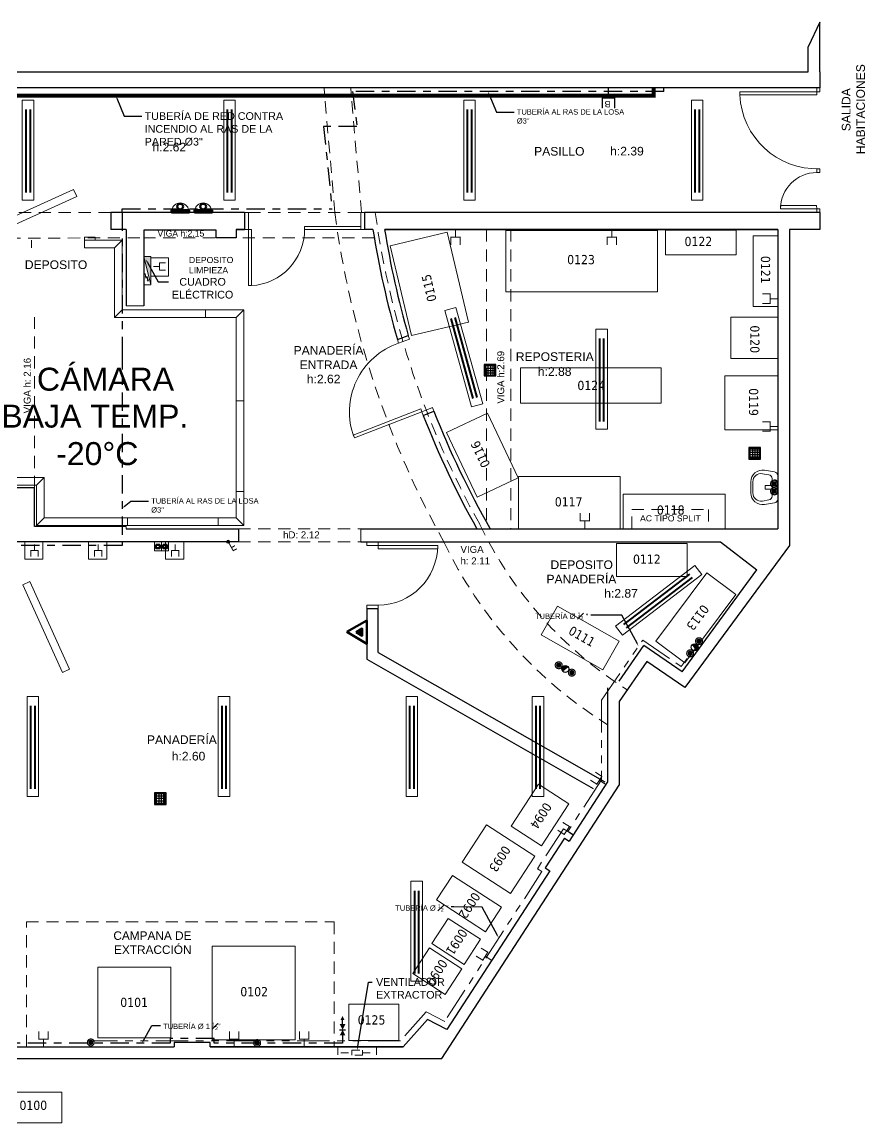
# Model space of a CAD drawing. Header units: metres. Extents: x 3356.8 to 3428.6, y 1327.4 to 1341.9.
# Drawn here: x 3363.33 to 3374.29, y 1327.42 to 1341.74 of the extents above; entities that cross this region are included whole.
import ezdxf
from ezdxf import colors
from ezdxf.entities.mleader import LeaderData, LeaderLine
from ezdxf.math import Vec2, Vec3

# ---------------------------------------------------------------- set-up
doc = ezdxf.new("R2010")
doc.units = ezdxf.units.M
doc.header["$LTSCALE"] = 0.025
for name, pattern in [('ACAD_ISO05W100', [33, 24, -3, 0, -3, 0, -3]), ('CENTER2', [28.575, 19.05, -3.175, 3.175, -3.175]), ('DASHED2', [9.525, 6.35, -3.175]), ('HIDDEN', [9.525, 6.35, -3.175])]:
    doc.linetypes.add(name, pattern=pattern)
for name, color, linetype, lineweight in [('CARPINTERIA', 3, 'Continuous', 18), ('EQUIPAMIENTO', 8, 'Continuous', 13), ('I_Elec_Interruptores', 170, 'Continuous', 13), ('I_Elec_Luminarias', 30, 'Continuous', 15), ('I_Elec_Texto', 2, 'Continuous', 9), ('I_Elec_Tomacorrientes', 170, 'Continuous', 15), ('I_Elec_TV Telefono', 200, 'Continuous', 50), ('I_HIDRAULICA', 150, 'ACAD_ISO05W100', 15), ('MURO', 5, 'Continuous', 25), ('PCI_EXTINTORES', 10, 'Continuous', 50), ('PROYECCION EQUIPOS CLIMA-VENTILACION', 34, 'HIDDEN', 15), ('PROYECCION VIGAS', 252, 'DASHED2', 9), ('TEXTO', 142, 'Continuous', 18), ('VISTA', 2, 'Continuous', 9)]:
    doc.layers.add(name, color=color, linetype=linetype, lineweight=lineweight)
for name, color, linetype in [('I_GAS_TEXTO', 2, 'Continuous'), ('I_GAS_TUBERÍA GAS', 20, 'CENTER2'), ('I_Saneamiento', 220, 'Continuous'), ('PCI_TEXTO', 2, 'Continuous')]:
    doc.layers.add(name, color=color, linetype=linetype)
doc.styles.add('ROQUE', font='arial.ttf')
doc.styles.get("Standard").update_dxf_attribs({"font": 'arial.ttf'})
doc.styles.add('Tahoma', font='tahoma.ttf', dxfattribs={"height": 0.2})

# ---------------------------------------------------------------- blocks, each defined once
blk = doc.blocks.new('A$C28C54BCA')
for p, q in [((0.002, 0.175), (0.023, 0.308)), ((0.072, 0.35), (0.376, 0.35)), ((0.199, 0.337), (0.249, 0.337)), ((0.199, 0.187), (0.199, 0.337)), ((0.249, 0.337), (0.249, 0.187)), ((0.425, 0.308), (0.446, 0.175)), ((0.046, 0.15), (0.061, 0.234)), ((0.11, 0.275), (0.338, 0.275)), ((0.249, 0.187), (0.199, 0.187)), ((0.387, 0.234), (0.402, 0.15)), ((0.297, 0.025), (0.151, 0.025)), ((0.297, 0), (0.151, 0))]:
    blk.add_line(p, q)
for centre in [(0.149, 0.312), (0.299, 0.312)]:
    blk.add_circle(centre, 0.025)
for centre, radius, start, end in [((0.072, 0.3), 0.05, 90, 170.98), ((0.376, 0.3), 0.05, 9.02, 90), ((0.151, 0.151), 0.151, 170.98, 270), ((0.151, 0.131), 0.106, 169.9204, 270), ((0.11, 0.225), 0.05, 90, 169.9204), ((0.297, 0.151), 0.151, 270, 9.02), ((0.297, 0.131), 0.106, 270, 10.0796), ((0.338, 0.225), 0.05, 10.0796, 90)]:
    blk.add_arc(centre, radius, start, end)
blk = doc.blocks.new('Puerta 0.87')
at = {"layer": 'CARPINTERIA'}
for points in [[(-0.15, 0), (-0.15, -0.05), (0, -0.05), (0, 0)], [(-0.15, -0.05), (-0.923, -0.05)], [(-0.923, -0.09), (-0.923, -0.05)], [(-0.15, -0.09), (-0.923, -0.09)], [(-0.15, -0.09), (-0.15, -0.05)], [(-0.15, -0.873), (-0.15, -0.823), (0, -0.823), (0, -0.873)]]:
    blk.add_lwpolyline(points, dxfattribs=at)
at = {"layer": 'CARPINTERIA', "color": 8, "lineweight": 0}
blk.add_arc((-0.15, -0.05), 0.773, 180, 270, dxfattribs=at)
blk = doc.blocks.new('Puerta doble 1.56')
at = {"layer": 'CARPINTERIA'}
for points in [[(0, 0), (0.05, 0), (0.05, -0.22), (0, -0.22)], [(1.56, 0), (1.51, 0), (1.51, -0.22), (1.56, -0.22)], [(0.05, -0.22), (0.09, -0.22)], [(0.05, -0.22), (0.05, -0.95)], [(0.09, -0.22), (0.09, -0.95)], [(1.51, -0.18), (0.78, -0.18)], [(0.78, -0.18), (0.78, -0.22)], [(1.51, -0.22), (0.78, -0.22)], [(1.51, -0.18), (1.51, -0.22)], [(0.05, -0.95), (0.09, -0.95)]]:
    blk.add_lwpolyline(points, dxfattribs=at)
at = {"layer": 'CARPINTERIA', "color": 8, "lineweight": 0}
blk.add_arc((0.05, -0.22), 0.731, 273.1364, 0, dxfattribs=at)
blk = doc.blocks.new('Puerta doble 1.62')
at = {"layer": 'CARPINTERIA'}
for points in [[(0, -0.05), (-0.04, -0.05), (-0.04, 0), (0, 0)], [(0, -1.1), (-0.04, -1.1), (-0.04, -1.05), (0, -1.05)], [(0, -1.62), (-0.04, -1.62), (-0.04, -1.57), (0, -1.57)]]:
    blk.add_lwpolyline(points, close=True, dxfattribs=at)
for points in [[(-1.04, -0.05), (-0.04, -0.05)], [(-1.04, -0.09), (-1.04, -0.05)], [(-1.04, -0.09), (-0.04, -0.09)], [(-0.04, -0.09), (-0.04, -0.05)], [(0, -1.05), (-0.04, -1.05), (-0.04, -1.1), (0, -1.1)], [(-0.041, -1.53), (-0.51, -1.53)], [(-0.51, -1.57), (-0.51, -1.53)], [(-0.041, -1.57), (-0.51, -1.57)], [(-0.04, -1.57), (-0.041, -1.53)], [(0, -1.57), (-0.04, -1.57), (-0.04, -1.62), (0, -1.62)]]:
    blk.add_lwpolyline(points, dxfattribs=at)
at = {"layer": 'CARPINTERIA', "color": 8, "lineweight": 0}
for centre, radius, start, end in [((-0.04, -0.05), 1.001, 182.2906, 272.2906), ((-0.04, -1.57), 0.47, 90, 180)]:
    blk.add_arc(centre, radius, start, end, dxfattribs=at)
blk = doc.blocks.new('Ventilador extractor 0.50.')
at = {"layer": 'PROYECCION EQUIPOS CLIMA-VENTILACION', "ltscale": 0.3}
for p, q in [((0, 0), (0, -0.15)), ((0.5, 0), (0.5, -0.15)), ((0.036, -0.075), (0.183, -0.075)), ((0.318, -0.075), (0.455, -0.075))]:
    blk.add_line(p, q, dxfattribs=at)
blk.add_lwpolyline([(0.183, -0.041), (0.318, -0.041), (0.318, -0.108), (0.183, -0.108)], close=True, dxfattribs=at)
blk = doc.blocks.new('SIMB. REJILLA 6P CUADRADA')
h = blk.add_hatch()
h.set_pattern_fill('ACAD_ISO03W100', color=256, scale=0.05)
h.set_pattern_definition([(0, (-1508.04398, -797.8249), (0, 0.25), [0.6, -0.9])])
h.paths.add_polyline_path([(-0.075, 0.075), (-0.075, -0.075), (0.075, -0.075), (0.075, 0.075)])
h.paths.add_polyline_path([(0.0625, 0.0625), (0.0625, -0.0625), (-0.0625, -0.0625), (-0.0625, 0.0625)], flags=16)
h = blk.add_hatch(color=256)
h.dxf.hatch_style = 1
h.paths.add_polyline_path([(-0.075, 0.075), (-0.075, -0.075), (0.075, -0.075), (0.075, 0.075)])
h.paths.add_polyline_path([(0.0625, 0.0625), (0.0625, -0.0625), (-0.0625, -0.0625), (-0.0625, 0.0625)], flags=16)
h = blk.add_hatch()
h.set_pattern_fill('NET', color=256, scale=0.25)
h.set_pattern_definition([(0, (-1508.04398, -797.824893), (0, 0.03125), []), (90, (-1508.04398, -797.824893), (-0.03125, 2e-18), [])])
h.paths.add_polyline_path([(0.0625, 0.0625), (-0.0625, 0.0625), (-0.0625, -0.0625), (0.0625, -0.0625)])
for points in [[(-0.075, -0.075), (0.075, -0.075), (0.075, 0.075), (-0.075, 0.075)], [(-0.0625, -0.0625), (0.0625, -0.0625), (0.0625, 0.0625), (-0.0625, 0.0625)]]:
    blk.add_lwpolyline(points, close=True)
blk = doc.blocks.new('EXTINTOR')
h = blk.add_hatch(color=256)
h.dxf.hatch_style = 1
h.paths.add_polyline_path([(0, 0.083), (0.046, 0.003), (-0.047, 0.003)])
for points in [[(0, 0.203), (0.15, -0.057), (-0.15, -0.057)], [(0, 0.083), (0.046, 0.003), (-0.047, 0.003)]]:
    blk.add_lwpolyline(points, close=True)
blk = doc.blocks.new('punto de agua caliente')
at = {"layer": 'I_HIDRAULICA'}
h = blk.add_hatch(color=1, dxfattribs=at)
h.dxf.hatch_style = 1
edge = h.paths.add_edge_path()
edge.add_arc((3460.931, 1335.771), 0.027, 0, 360)
at = {"layer": 'I_HIDRAULICA', "color": 1}
for radius in [0.045, 0.027]:
    blk.add_circle((3460.931, 1335.771), radius, dxfattribs=at)
blk = doc.blocks.new('Llave_Paso-01')
for points in [[(0, 0, 0.0936, 0, 0), (0.093, 0, 0, 0, 0)], [(0.186, 0, 0.0936, 0, 0), (0.093, 0, 0, 0, 0)]]:
    blk.add_lwpolyline(points, format="xyseb")
blk = doc.blocks.new('Toma_Agua-01')
for p, q in [((0.093, 0.05), (0.093, -0.05)), ((0.186, 0), (0.253, 0))]:
    blk.add_line(p, q)
blk.add_lwpolyline([(0.253, 0, 0.065, 0, 0), (0.318, 0, 0, 0, 0)], format="xyseb")
blk.add_blockref('Llave_Paso-01', (0, 0))
blk = doc.blocks.new('Punto de agua fria')
at = {"layer": 'I_HIDRAULICA'}
h = blk.add_hatch(color=256, dxfattribs=at)
h.dxf.hatch_style = 1
edge = h.paths.add_edge_path()
edge.add_arc((0.075, 0), 0.027, 0, 360)
for radius in [0.045, 0.027]:
    blk.add_circle((0.075, 0), radius, dxfattribs=at)
blk = doc.blocks.new('DESAGUE')
h = blk.add_hatch(color=256)
h.dxf.hatch_style = 1
h.paths.add_polyline_path([(0.079, 0.029, 0.695569), (0, 0, 0.179545), (0.011, -0.029)])
blk.add_lwpolyline([(0.079, 0.029), (0.011, -0.029)])
blk.add_circle((0.045, 0), 0.045)
blk = doc.blocks.new('090')
blk.add_lwpolyline([(0, 0), (0.4, 0), (0.4, 0.5), (0, 0.5)], close=True)
at = {"insert": (0.037, 0.19), "char_height": 0.12, "attachment_point": 7, "style": 'Tahoma'}
blk.add_mtext('0090', dxfattribs=at)
blk = doc.blocks.new('091')
blk.add_lwpolyline([(0, 0), (0.39, 0), (0.39, 0.5), (0, 0.5)], close=True)
at = {"insert": (0.017, 0.197), "char_height": 0.12, "attachment_point": 7, "style": 'Tahoma'}
blk.add_mtext('0091', dxfattribs=at)
blk = doc.blocks.new('092')
blk.add_lwpolyline([(0, 0), (0.38, 0), (0.38, 0.76), (0, 0.76)], close=True)
at = {"insert": (0.027, 0.336), "char_height": 0.12, "attachment_point": 7, "style": 'Tahoma'}
blk.add_mtext('0092', dxfattribs=at)
blk = doc.blocks.new('093')
blk.add_lwpolyline([(0, 0), (0.58, 0), (0.58, 0.75), (0, 0.75)], close=True)
at = {"insert": (0.098, 0.325), "char_height": 0.12, "attachment_point": 7, "style": 'Tahoma'}
blk.add_mtext('0093', dxfattribs=at)
blk = doc.blocks.new('094')
blk.add_lwpolyline([(0, 0), (0.65, 0), (0.65, 0.47), (0, 0.47)], close=True)
at = {"insert": (0.146, 0.188), "char_height": 0.12, "attachment_point": 7, "style": 'Tahoma'}
blk.add_mtext('0094', dxfattribs=at)
blk = doc.blocks.new('100')
blk.add_lwpolyline([(0, 0), (0.76, 0), (0.76, 0.4), (0, 0.4)], close=True)
at = {"insert": (0.21, 0.168), "char_height": 0.12, "attachment_point": 7, "style": 'Tahoma'}
blk.add_mtext('0100', dxfattribs=at)
blk = doc.blocks.new('101')
blk.add_lwpolyline([(0, 0), (0.95, 0), (0.95, 0.92), (0, 0.92)], close=True)
at = {"insert": (0.291, 0.399), "char_height": 0.12, "attachment_point": 7, "style": 'Tahoma'}
blk.add_mtext('0101', dxfattribs=at)
blk = doc.blocks.new('102')
blk.add_lwpolyline([(0, 0), (1.08, 0), (1.08, 1.22), (0, 1.22)], close=True)
at = {"insert": (0.366, 0.566), "char_height": 0.12, "attachment_point": 7, "style": 'Tahoma'}
blk.add_mtext('0102', dxfattribs=at)
blk = doc.blocks.new('PUERTA 0.94')
at = {"layer": 'CARPINTERIA'}
for points in [[(3431.887, 1337.662), (3431.901, 1337.614)], [(3431.747, 1337.608), (3431.761, 1337.559)], [(3431.761, 1337.559), (3431.901, 1337.614)], [(3432.203, 1336.723), (3432.063, 1336.668), (3432.048, 1336.708), (3431.172, 1336.366), (3431.186, 1336.328), (3432.063, 1336.67)], [(3432.082, 1336.622), (3432.063, 1336.668)], [(3432.221, 1336.676), (3432.203, 1336.723)]]:
    blk.add_lwpolyline(points, dxfattribs=at)
at = {"layer": 'CARPINTERIA', "color": 8, "lineweight": 0}
blk.add_arc((3432.063, 1336.668), 0.941, 108.74, 200.4165, dxfattribs=at)
blk = doc.blocks.new('111')
at = {"layer": 'EQUIPAMIENTO'}
blk.add_lwpolyline([(0, 0), (0.92, 0), (0.92, 0.43), (0, 0.43)], close=True, dxfattribs=at)
at = {"layer": 'EQUIPAMIENTO', "insert": (0.289, 0.182), "char_height": 0.12, "attachment_point": 7, "style": 'Tahoma'}
blk.add_mtext('0111', dxfattribs=at)
blk = doc.blocks.new('112')
at = {"layer": 'EQUIPAMIENTO'}
blk.add_lwpolyline([(0, 0), (0.92, 0), (0.92, 0.43), (0, 0.43)], close=True, dxfattribs=at)
at = {"layer": 'EQUIPAMIENTO', "insert": (0.216, 0.164), "char_height": 0.12, "attachment_point": 7, "style": 'Tahoma'}
blk.add_mtext('0112', dxfattribs=at)
blk = doc.blocks.new('113')
at = {"layer": 'EQUIPAMIENTO'}
blk.add_lwpolyline([(0, 0), (1.11, 0), (1.11, 0.47), (0, 0.47)], close=True, dxfattribs=at)
at = {"layer": 'EQUIPAMIENTO', "insert": (0.355, 0.191), "char_height": 0.12, "attachment_point": 7, "style": 'Tahoma'}
blk.add_mtext('0113', dxfattribs=at)
blk = doc.blocks.new('115')
at = {"layer": 'EQUIPAMIENTO'}
blk.add_lwpolyline([(0, 0), (1.2, 0), (1.2, 0.76), (0, 0.76)], close=True, dxfattribs=at)
at = {"layer": 'EQUIPAMIENTO', "insert": (0.369, 0.334), "char_height": 0.12, "attachment_point": 7, "style": 'Tahoma'}
blk.add_mtext('0115', dxfattribs=at)
blk = doc.blocks.new('116')
at = {"layer": 'EQUIPAMIENTO'}
blk.add_lwpolyline([(0, 0), (0.93, 0), (0.93, 0.59), (0, 0.59)], close=True, dxfattribs=at)
at = {"layer": 'EQUIPAMIENTO', "insert": (0.307, 0.25), "char_height": 0.12, "attachment_point": 7, "style": 'Tahoma'}
blk.add_mtext('0116', dxfattribs=at)
blk = doc.blocks.new('117')
at = {"layer": 'EQUIPAMIENTO'}
blk.add_lwpolyline([(0, 0), (1.32, 0), (1.32, 0.68), (0, 0.68)], close=True, dxfattribs=at)
at = {"layer": 'EQUIPAMIENTO', "insert": (0.471, 0.287), "char_height": 0.12, "attachment_point": 7, "style": 'Tahoma'}
blk.add_mtext('0117', dxfattribs=at)
blk = doc.blocks.new('118')
at = {"layer": 'EQUIPAMIENTO'}
blk.add_lwpolyline([(0, 0), (1.33, 0), (1.33, 0.45), (0, 0.45)], close=True, dxfattribs=at)
at = {"layer": 'EQUIPAMIENTO', "insert": (0.44, 0.18), "char_height": 0.12, "attachment_point": 7, "style": 'Tahoma'}
blk.add_mtext('0118', dxfattribs=at)
blk = doc.blocks.new('119')
at = {"layer": 'EQUIPAMIENTO'}
blk.add_lwpolyline([(0, 0), (0.7, 0), (0.7, 0.69), (0, 0.69)], close=True, dxfattribs=at)
at = {"layer": 'EQUIPAMIENTO', "insert": (0.161, 0.313), "char_height": 0.12, "attachment_point": 7, "style": 'Tahoma'}
blk.add_mtext('0119', dxfattribs=at)
blk = doc.blocks.new('120')
at = {"layer": 'EQUIPAMIENTO'}
blk.add_lwpolyline([(0, 0), (0.54, 0), (0.54, 0.61), (0, 0.61)], close=True, dxfattribs=at)
at = {"layer": 'EQUIPAMIENTO', "insert": (0.108, 0.249), "char_height": 0.12, "attachment_point": 7, "style": 'Tahoma'}
blk.add_mtext('0120', dxfattribs=at)
blk = doc.blocks.new('121')
at = {"layer": 'EQUIPAMIENTO'}
blk.add_lwpolyline([(0, 0), (0.92, 0), (0.92, 0.32), (0, 0.32)], close=True, dxfattribs=at)
at = {"layer": 'EQUIPAMIENTO', "insert": (0.261, 0.098), "char_height": 0.12, "attachment_point": 7, "style": 'Tahoma'}
blk.add_mtext('0121', dxfattribs=at)
blk = doc.blocks.new('122')
at = {"layer": 'EQUIPAMIENTO'}
blk.add_lwpolyline([(0, 0), (0.92, 0), (0.92, 0.32), (0, 0.32)], close=True, dxfattribs=at)
at = {"layer": 'EQUIPAMIENTO', "insert": (0.248, 0.112), "char_height": 0.12, "attachment_point": 7, "style": 'Tahoma'}
blk.add_mtext('0122', dxfattribs=at)
blk = doc.blocks.new('123')
at = {"layer": 'EQUIPAMIENTO'}
blk.add_lwpolyline([(0, -0.8), (1.97, -0.8), (1.97, 0), (0, 0)], close=True, dxfattribs=at)
at = {"layer": 'EQUIPAMIENTO', "insert": (0.796, -0.442), "char_height": 0.12, "attachment_point": 7, "style": 'Tahoma'}
blk.add_mtext('0123', dxfattribs=at)
blk = doc.blocks.new('124')
at = {"layer": 'EQUIPAMIENTO'}
blk.add_lwpolyline([(0, -0.46), (1.83, -0.46), (1.83, 0), (0, 0)], close=True, dxfattribs=at)
at = {"layer": 'EQUIPAMIENTO', "insert": (0.741, -0.292), "char_height": 0.12, "attachment_point": 7, "style": 'Tahoma'}
blk.add_mtext('0124', dxfattribs=at)
blk = doc.blocks.new('125')
at = {"layer": 'EQUIPAMIENTO'}
blk.add_lwpolyline([(0, -0.47), (0.65, -0.47), (0.65, 0), (0, 0)], close=True, dxfattribs=at)
at = {"layer": 'EQUIPAMIENTO', "insert": (0.116, -0.265), "char_height": 0.12, "attachment_point": 7, "style": 'Tahoma'}
blk.add_mtext('0125', dxfattribs=at)
blk = doc.blocks.new('fluorescente 2x36w')
blk.add_lwpolyline([(0, -0.15), (1.3, -0.15), (1.3, 0), (0, 0)], close=True)
at = {"lineweight": 40}
for points in [[(0.1, -0.05), (1.178, -0.05)], [(0.1, -0.105), (1.178, -0.105)]]:
    blk.add_lwpolyline(points, dxfattribs=at)
blk = doc.blocks.new('INTERRUPTOR DOBLE')
h = blk.add_hatch(color=256)
edge = h.paths.add_edge_path()
edge.add_arc((0.018, 0.026), 0.0313, 0, 360)
edge = h.paths.add_edge_path(flags=17)
edge.add_arc((0.018, 0.026), 0.0313, 0, 360)
h = blk.add_hatch(color=256)
edge = h.paths.add_edge_path()
edge.add_arc((0.018, 0.026), 0.0313, 0, 360)
edge = h.paths.add_edge_path(flags=17)
edge.add_arc((0.018, 0.026), 0.0313, 0, 360)
h = blk.add_hatch(color=256)
edge = h.paths.add_edge_path()
edge.add_arc((0.018, 0.026), 0.0313, 0, 360)
at = {"const_width": 0.02}
for points in [[(0.018, 0.026), (0.112, 0.207), (0.184, 0.172)], [(0.08, 0.145), (0.15, 0.107)]]:
    blk.add_lwpolyline(points, dxfattribs=at)
blk.add_circle((0.018, 0.026), 0.0313)
blk.add_circle((0.018, 0.026), 0.0313)
blk = doc.blocks.new('TOMACORRIENTE')
for p, q in [((2012.122, 1879.726), (2012.122, 1879.626)), ((2012.244, 1879.726), (2012.244, 1879.626)), ((2012.122, 1879.626), (2012.244, 1879.626)), ((2012.183, 1879.626), (2012.183, 1879.526))]:
    blk.add_line(p, q)
at = {"const_width": 0.013}
for points in [[(2012.122, 1879.726), (2012.122, 1879.626), (2012.244, 1879.626), (2012.244, 1879.726)], [(2012.183, 1879.526), (2012.183, 1879.626)]]:
    blk.add_lwpolyline(points, dxfattribs=at)
blk = doc.blocks.new('TOMA HERMETICA')
for p, q in [((3136.448, 1574.01), (3136.448, 1573.933)), ((3136.448, 1573.933), (3136.542, 1573.933)), ((3136.495, 1573.933), (3136.495, 1573.856)), ((3136.542, 1574.01), (3136.542, 1573.933))]:
    blk.add_line(p, q)
blk.add_lwpolyline([(3136.384, 1574.047), (3136.622, 1574.047), (3136.622, 1573.819), (3136.384, 1573.819)], close=True)
at = {"const_width": 0.01}
for points in [[(3136.448, 1574.01), (3136.448, 1573.933), (3136.542, 1573.933), (3136.542, 1574.01)], [(3136.495, 1573.856), (3136.495, 1573.933)]]:
    blk.add_lwpolyline(points, dxfattribs=at)
blk = doc.blocks.new('A$C796B2496')
for points in [[(0, 0), (0.37, 0), (0.37, 0.09)], [(0.05, 0.036), (0.067, 0.03), (0.06, 0.037), (0.064, 0.046)]]:
    blk.add_hatch(color=256).paths.add_polyline_path(points)
for p, q in [((0.37, 0.09), (0, 0)), ((0.11, 0.046), (0.06, 0.037)), ((0.149, 0.074), (0.089, 0.063)), ((0.089, 0.063), (0.11, 0.046))]:
    blk.add_line(p, q)
blk.add_lwpolyline([(0.37, 0), (0.37, 0.09), (0, 0.09), (0, 0)], close=True)
for points in [[(0.064, 0.046), (0.05, 0.036)], [(0.067, 0.03), (0.05, 0.036)], [(0.06, 0.037), (0.06, 0.037), (0.064, 0.046)], [(0.06, 0.037), (0.06, 0.037), (0.067, 0.03)]]:
    blk.add_lwpolyline(points)
at = {"const_width": 0.00388}
blk.add_lwpolyline([(0.149, 0.074), (0.089, 0.063), (0.11, 0.046), (0.06, 0.037)], dxfattribs=at)
blk = doc.blocks.new('TOMACORRIENTE BAJO')
at = {"xscale": 1.312414374593836, "yscale": 1.312414374593836, "zscale": 1.312414374593836}
blk.add_blockref('TOMACORRIENTE', (-628.63, -576.325), dxfattribs=at)
at = {"insert": (2012.162, 1890.645), "char_height": 0.082, "attachment_point": 1}
blk.add_mtext_dynamic_manual_height_columns('B', width=0.04391, gutter_width=12.5, heights=[0], dxfattribs=at)
blk = doc.blocks.new('VOZ Y DATOS')
h = blk.add_hatch()
h.set_pattern_fill('ANGLE', color=256, scale=0.5)
h.set_pattern_definition([(0, (-1730.565, -653.405), (0, 3.4925), [2.54, -0.9525]), (90, (-1730.565, -653.405), (-3.4925, 2e-16), [2.54, -0.9525])])
h.paths.add_polyline_path([(-0.023, 0.076), (-0.072, 0.076), (-0.072, 0.032), (-0.023, 0.032)])
h.paths.add_polyline_path([(0.072, 0.076), (0.023, 0.076), (0.023, 0.032), (0.072, 0.032)])
h = blk.add_hatch()
h.set_pattern_fill('ANGLE', color=256, scale=0.5)
h.set_pattern_definition([(0, (0, 0), (0, 3.4925), [2.54, -0.9525]), (90, (0, 0), (-3.4925, 2e-16), [2.54, -0.9525])])
h.paths.add_polyline_path([(-0.023, 0.076), (-0.072, 0.076), (-0.072, 0.032), (-0.023, 0.032)])
h.paths.add_polyline_path([(0.072, 0.076), (0.023, 0.076), (0.023, 0.032), (0.072, 0.032)])
h = blk.add_hatch()
h.set_pattern_fill('ANGLE', color=256)
h.set_pattern_definition([(0, (0, 0), (0, 6.985), [5.08, -1.905]), (90, (0, 0), (-6.985, 4e-16), [5.08, -1.905])])
h.paths.add_polyline_path([(-0.023, 0.076), (-0.072, 0.076), (-0.072, 0.032), (-0.023, 0.032)])
h.paths.add_polyline_path([(0.072, 0.076), (0.023, 0.076), (0.023, 0.032), (0.072, 0.032)])
at = {"lineweight": 20}
blk.add_line((0, 0.116), (0, 0), dxfattribs=at)
blk.add_lwpolyline([(-0.091, 0.116), (0.091, 0.116), (0.091, 0), (-0.091, 0)], close=True, dxfattribs=at)
for points in [[(-0.072, 0.076), (-0.023, 0.076), (-0.023, 0.032), (-0.072, 0.032)], [(0.072, 0.076), (0.023, 0.076), (0.023, 0.032), (0.072, 0.032)]]:
    blk.add_lwpolyline(points, close=True)
blk = doc.blocks.new('camara')
blk.add_lwpolyline([(-0.115, 0), (0.115, 0), (0.115, 0.03), (-0.115, 0.03), (-0.115, 0)])
blk.add_circle((0, 0.077), 0.0375)
at = {"lineweight": 5}
blk.add_arc((0, 0.012), 0.112, 9.2304, 170.7696, dxfattribs=at)

msp = doc.modelspace()

# ---------------------------------------------------------------- linework, layer by layer
at = {"layer": 'I_GAS_TUBERÍA GAS', "ltscale": 0.5}
for p, q in [((3364.634, 1339.259), (3364.634, 1337.458)), ((3365.828, 1328.521), (3365.258, 1328.521)), ((3365.828, 1328.461), (3365.828, 1328.521)), ((3367.498, 1328.461), (3365.828, 1328.461))]:
    msp.add_line(p, q, dxfattribs=at)
for points in [[(3371.674, 1340.834), (3367.629, 1340.834)], [(3367.629, 1340.834), (3367.685, 1340.379)], [(3367.685, 1340.379), (3367.251, 1340.379), (3367.362, 1339.309)], [(3364.634, 1339.259), (3364.634, 1339.309), (3367.362, 1339.309)], [(3364.634, 1337.458), (3364.634, 1334.929)], [(3364.634, 1334.929), (3362.975, 1334.929), (3360.638, 1333.84)], [(3365.258, 1328.521), (3365.258, 1328.461)], [(3365.258, 1328.461), (3362.848, 1328.461)]]:
    msp.add_lwpolyline(points, dxfattribs=at)
at = {"layer": 'I_GAS_TUBERÍA GAS'}
for points in [[(3371.674, 1340.834), (3371.674, 1340.879)], [(3367.498, 1328.561), (3367.498, 1328.461)], [(3365.854, 1328.461), (3365.828, 1328.461)]]:
    msp.add_lwpolyline(points, dxfattribs=at)
at = {"layer": 'I_HIDRAULICA', "ltscale": 0.7}
msp.add_line((3370.864, 1332.921), (3370.864, 1331.883), dxfattribs=at)
for points in [[(3370.864, 1332.921), (3371.401, 1333.698), (3371.903, 1333.358)], [(3371.903, 1333.358), (3371.979, 1333.461)], [(3370.864, 1331.883), (3370.428, 1331.211)], [(3370.369, 1331.249), (3370.032, 1330.729)], [(3370.091, 1330.691), (3368.827, 1328.744)], [(3370.091, 1330.691), (3370.032, 1330.729)], [(3368.827, 1328.744), (3368.586, 1328.87), (3368.25, 1328.489)], [(3368.25, 1328.489), (3364.19, 1328.489)]]:
    msp.add_lwpolyline(points, dxfattribs=at)
at = {"layer": 'I_HIDRAULICA'}
msp.add_lwpolyline([(3370.369, 1331.249), (3370.428, 1331.211)], dxfattribs=at)
at = {"layer": 'MURO'}
for p, q in [((3373.704, 1341.735), (3373.554, 1341.412)), ((3373.704, 1341.089), (3373.704, 1341.735)), ((3373.554, 1341.089), (3373.554, 1341.412)), ((3364.484, 1339.259), (3364.484, 1339.039)), ((3366.224, 1339.259), (3366.224, 1339.039)), ((3367.784, 1339.259), (3367.784, 1339.039)), ((3373.704, 1339.259), (3367.784, 1339.259)), ((3368.048, 1339.039), (3373.158, 1339.039)), ((3373.158, 1339.039), (3373.158, 1335.149)), ((3367.734, 1334.979), (3369.474, 1334.979)), ((3369.474, 1334.979), (3372.414, 1334.979)), ((3367.812, 1334.106), (3367.812, 1333.454)), ((3367.962, 1334.106), (3367.812, 1334.106)), ((3367.962, 1333.541), (3367.962, 1334.106)), ((3370.944, 1333.079), (3370.944, 1331.859)), ((3371.094, 1332.902), (3371.094, 1331.815)), ((3362.338, 1328.411), (3365.308, 1328.411)), ((3365.778, 1328.411), (3368.288, 1328.411))]:
    msp.add_line(p, q, dxfattribs=at)
at = {"layer": 'MURO', "color": 5}
for p, q in [((3366.224, 1339.259), (3364.484, 1339.259)), ((3364.684, 1335.149), (3366.144, 1335.149)), ((3366.144, 1335.149), (3366.144, 1334.979)), ((3366.144, 1334.979), (3366.044, 1334.979))]:
    msp.add_line(p, q, dxfattribs=at)
at = {"layer": 'MURO'}
for points in [[(3359.834, 1341.089), (3373.554, 1341.089)], [(3373.704, 1341.089), (3373.704, 1340.879)], [(3373.704, 1339.259), (3373.704, 1339.039)], [(3364.684, 1339.039), (3364.484, 1339.039)], [(3366.224, 1339.039), (3366.114, 1339.039)], [(3366.114, 1339.039), (3366.224, 1339.039)], [(3367.894, 1339.039), (3367.784, 1339.039)], [(3373.158, 1339.039), (3368.046, 1339.039)], [(3373.704, 1339.039), (3373.308, 1339.039)], [(3373.308, 1339.039), (3373.308, 1334.932)], [(3368.213, 1337.608), (3368.353, 1337.662)], [(3368.547, 1336.622), (3368.687, 1336.676)], [(3367.734, 1335.149), (3373.158, 1335.149)], [(3373.308, 1334.932), (3371.95, 1333.084), (3371.453, 1333.421), (3371.094, 1332.902)], [(3372.414, 1334.979), (3372.887, 1334.613)], [(3371.914, 1333.289), (3372.887, 1334.613)], [(3371.094, 1333.166), (3371.414, 1333.629)], [(3371.914, 1333.289), (3371.414, 1333.629)], [(3367.962, 1333.541), (3370.908, 1331.858)], [(3367.812, 1333.454), (3370.758, 1331.771)], [(3360.238, 1328.261), (3368.788, 1328.261), (3371.094, 1331.815)], [(3370.944, 1331.859), (3370.443, 1331.087)], [(3370.439, 1331.209), (3370.498, 1331.171)], [(3370.385, 1331.126), (3370.134, 1330.74)], [(3370.385, 1331.126), (3370.443, 1331.087)], [(3370.193, 1330.702), (3368.854, 1328.639)], [(3370.134, 1330.74), (3370.193, 1330.702)], [(3368.854, 1328.639), (3368.604, 1328.77), (3368.288, 1328.411)], [(3368.288, 1328.411), (3365.778, 1328.411), (3365.778, 1328.471), (3365.308, 1328.471), (3365.308, 1328.411)], [(3362.338, 1328.411), (3365.308, 1328.411)], [(3365.778, 1328.411), (3365.858, 1328.411)], [(3366.328, 1328.411), (3368.288, 1328.411)]]:
    msp.add_lwpolyline(points, dxfattribs=at)
at = {"layer": 'MURO', "color": 5}
for points in [[(3373.704, 1340.879), (3359.499, 1340.879)], [(3364.684, 1339.039), (3364.684, 1338.045)], [(3365.854, 1339.029), (3364.914, 1339.029)], [(3364.914, 1339.029), (3364.914, 1338.045)], [(3363.494, 1335.679), (3362.784, 1335.679)], [(3363.494, 1335.179), (3363.494, 1335.679)], [(3364.684, 1335.179), (3363.494, 1335.179)], [(3366.044, 1334.979), (3362.964, 1334.979)]]:
    msp.add_lwpolyline(points, dxfattribs=at)
at = {"layer": 'MURO', "color": 4}
for points in [[(3366.224, 1339.039), (3366.114, 1339.039), (3366.114, 1338.929), (3365.854, 1338.929)], [(3365.854, 1338.929), (3365.854, 1339.029)]]:
    msp.add_lwpolyline(points, dxfattribs=at)
for radius, start, end in [(11.586, 188.9141, 196.1711), (11.436, 189.032, 196.1034), (11.436, 201.321, 209.8105), (11.586, 201.321, 209.3864)]:
    msp.add_arc((3379.34, 1340.834), radius, start, end, dxfattribs=at)
at = {"layer": 'PCI_EXTINTORES', "const_width": 0.05}
msp.add_lwpolyline([(3371.544, 1340.879), (3371.544, 1340.779), (3360.404, 1340.779), (3360.404, 1340.879)], dxfattribs=at)
at = {"layer": 'PROYECCION EQUIPOS CLIMA-VENTILACION'}
for points in [[(3371.258, 1335.149), (3371.258, 1335.399), (3372.258, 1335.399), (3372.258, 1335.149)], [(3363.388, 1328.411), (3363.388, 1330.038), (3367.388, 1330.038), (3367.388, 1328.411)]]:
    msp.add_lwpolyline(points, dxfattribs=at)
at = {"layer": 'PROYECCION VIGAS'}
for p, q in [((3369.368, 1339.039), (3369.368, 1335.237)), ((3369.688, 1339.039), (3369.688, 1335.149))]:
    msp.add_line(p, q, dxfattribs=at)
for points in [[(3367.398, 1339.258), (3367.258, 1340.878)], [(3367.744, 1339.259), (3367.604, 1340.879)], [(3358.114, 1339.259), (3366.274, 1339.259)], [(3366.274, 1339.259), (3367.734, 1339.259)], [(3357.718, 1338.919), (3364.914, 1338.929)], [(3367.912, 1338.929), (3364.914, 1338.929)], [(3363.494, 1335.679), (3363.494, 1337.899)], [(3366.144, 1335.149), (3367.734, 1335.149)], [(3366.144, 1334.979), (3367.734, 1334.979)]]:
    msp.add_lwpolyline(points, dxfattribs=at)
for centre, radius, start, end in [((3379.34, 1340.834), 12.046, 187.5143, 209.3864), ((3379.376, 1340.843), 11.562, 187.8746, 209.2022), ((3373.997, 1337.477), 5.234, 205.7268, 237.6856), ((3373.997, 1337.477), 5.754, 205.7268, 237.9628)]:
    msp.add_arc(centre, radius, start, end, dxfattribs=at)
at = {"layer": 'VISTA', "color": 4}
for p, q in [((3363.454, 1338.799), (3363.454, 1338.899)), ((3363.454, 1338.899), (3363.454, 1338.799)), ((3364.143, 1338.899), (3364.634, 1338.899)), ((3364.143, 1338.899), (3364.143, 1338.799)), ((3364.143, 1338.799), (3364.143, 1338.899)), ((3364.534, 1338.799), (3364.143, 1338.799)), ((3364.634, 1338.899), (3364.534, 1338.799))]:
    msp.add_line(p, q, dxfattribs=at)
at = {"layer": 'VISTA', "color": 5}
for p, q in [((3364.914, 1338.045), (3364.684, 1338.045)), ((3364.684, 1335.179), (3364.684, 1335.149)), ((3367.734, 1335.149), (3367.734, 1334.979))]:
    msp.add_line(p, q, dxfattribs=at)
at = {"layer": 'VISTA', "color": 4}
for points in [[(3362.862, 1339.041), (3364, 1339.558), (3364.041, 1339.467), (3362.903, 1338.95)], [(3364.143, 1338.937), (3364.283, 1338.937), (3364.283, 1338.899), (3364.143, 1338.899)], [(3364.634, 1338.899), (3364.634, 1337.993), (3364.534, 1337.893), (3364.534, 1338.799)], [(3364.634, 1337.993), (3365.714, 1337.993), (3365.714, 1337.893), (3364.534, 1337.893)], [(3365.714, 1337.993), (3366.214, 1337.993), (3366.114, 1337.893), (3365.714, 1337.893)], [(3366.214, 1337.993), (3366.214, 1336.813), (3366.114, 1336.813), (3366.114, 1337.893)], [(3366.214, 1336.813), (3366.214, 1335.633), (3366.114, 1335.633), (3366.114, 1336.813)], [(3362.576, 1335.815), (3363.62, 1335.815), (3363.52, 1335.715), (3362.576, 1335.715)], [(3363.62, 1335.815), (3363.62, 1335.292), (3363.52, 1335.192), (3363.52, 1335.715)], [(3366.214, 1335.633), (3366.214, 1335.192), (3366.114, 1335.292), (3366.114, 1335.633)], [(3363.62, 1335.292), (3364.7, 1335.292), (3364.7, 1335.192), (3363.52, 1335.192)], [(3364.7, 1335.292), (3365.88, 1335.292), (3365.88, 1335.192), (3364.7, 1335.192)], [(3365.88, 1335.292), (3366.114, 1335.292), (3366.214, 1335.192), (3365.88, 1335.192)], [(3363.43, 1334.461), (3363.947, 1333.323), (3363.856, 1333.281), (3363.339, 1334.419)]]:
    msp.add_lwpolyline(points, close=True, dxfattribs=at)

# ---------------------------------------------------------------- block references
msp.add_blockref('PUERTA 0.94', (-63.534, 0))
at = {"layer": 'CARPINTERIA'}
for name, p in [('Puerta doble 1.62', (3373.704, 1340.879)), ('Puerta doble 1.56', (3366.224, 1339.259))]:
    msp.add_blockref(name, p, dxfattribs=at)
at = {"layer": 'CARPINTERIA', "xscale": -1}
msp.add_blockref('Puerta 0.87', (3367.812, 1334.979), dxfattribs=at)
at = {"layer": 'EQUIPAMIENTO'}
for name, p, rotation in [('115', (3369.135, 1337.835), 103.3589549907772), ('121', (3372.838, 1338.956), 270), ('120', (3372.548, 1337.9), 270), ('119', (3372.468, 1337.136), 270), ('116', (3369.781, 1335.809), 115.2885428415082), ('113', (3372.235, 1334.574), 233.2200510355072), ('111', (3370.082, 1333.769), 330.3713795785392), ('094', (3370.046, 1331.827), 237.0362225076843), ('093', (3369.37, 1331.301), 237.0362225076843), ('092', (3368.928, 1330.641), 237.0362225076843), ('091', (3368.872, 1330.083), 237.0362225076843), ('090', (3368.63, 1329.7), 237.0362225076843)]:
    msp.add_blockref(name, p, dxfattribs=dict(at, rotation=rotation))
for name, p in [('123', (3369.623, 1339.027)), ('122', (3371.697, 1338.709)), ('124', (3369.811, 1337.241)), ('117', (3369.787, 1335.149)), ('118', (3371.145, 1335.149)), ('112', (3371.059, 1334.526)), ('102', (3365.803, 1328.502)), ('101', (3364.317, 1328.53)), ('125', (3367.579, 1328.966)), ('100', (3363.087, 1327.423))]:
    msp.add_blockref(name, p, dxfattribs=at)
at = {"layer": 'I_Elec_Interruptores', "color": 2, "xscale": -0.6560958290445476, "yscale": 0.6560958290445476, "zscale": 0.6560958290445476, "rotation": 181.9346608025988}
msp.add_blockref('INTERRUPTOR DOBLE', (3365.999, 1334.996), dxfattribs=at)
at = {"layer": 'I_Elec_Luminarias'}
for p, rotation in [((3363.334, 1339.419), 90), ((3365.954, 1339.419), 90), ((3369.074, 1339.419), 90), ((3372.034, 1339.419), 90), ((3369.176, 1336.732), 105.5235158726284), ((3370.792, 1336.444), 90), ((3371.048, 1333.882), 37.44238682405996), ((3363.396, 1331.669), 90), ((3365.882, 1331.669), 90), ((3368.324, 1331.669), 90), ((3369.964, 1331.669), 90), ((3368.386, 1329.265), 90)]:
    msp.add_blockref('fluorescente 2x36w', p, dxfattribs=dict(at, rotation=rotation))
at = {"layer": 'I_Elec_Tomacorrientes'}
for name, p, rotation in [('TOMACORRIENTE BAJO', (5383.143, 3231.271), 180), ('TOMACORRIENTE', (5381.151, 3218.565), 180), ('TOMACORRIENTE', (5383.181, 3218.565), 180), ('A$C796B2496', (3365.005, 1338.318), 90), ('TOMA HERMETICA', (1791.186, 4475.052), 270), ('TOMACORRIENTE', (5252.684, -674.044), 89.99999999999999), ('TOMACORRIENTE', (5252.684, -675.704), 89.99999999999999), ('TOMA HERMETICA', (6499.987, 2908.798), 180), ('TOMA HERMETICA', (6500.817, 2908.798), 180), ('TOMA HERMETICA', (6501.817, 2908.798), 180), ('TOMACORRIENTE', (3851.958, -1379.284), 57.01367472097554), ('TOMACORRIENTE', (3851.535, -1379.936), 57.01367472097554), ('TOMACORRIENTE', (3850.474, -1381.571), 57.01367472097554)]:
    msp.add_blockref(name, p, dxfattribs=dict(at, rotation=rotation))
for p in [(1358.465, -544.377), (1351.425, -551.115), (1353.905, -551.115), (1354.815, -551.115)]:
    msp.add_blockref('TOMACORRIENTE', p, dxfattribs=at)
at = {"layer": 'I_Elec_TV Telefono', "color": 2}
for name, p in [('camara', (3365.387, 1339.259)), ('camara', (3365.686, 1339.259)), ('VOZ Y DATOS', (3365.144, 1334.863))]:
    msp.add_blockref(name, p, dxfattribs=at)
at = {"layer": 'I_GAS_TUBERÍA GAS', "ltscale": 0.05, "xscale": 0.7918983709933746, "yscale": 0.7918983709933746, "zscale": 0.7918983709933746, "rotation": 90}
msp.add_blockref('Toma_Agua-01', (3367.498, 1328.561), dxfattribs=at)
at = {"layer": 'I_HIDRAULICA'}
for name, p in [('punto de agua caliente', (-87.823, -0.038)), ('Punto de agua fria', (3373.033, 1335.636))]:
    msp.add_blockref(name, p, dxfattribs=at)
for name, p, rotation in [('Punto de agua fria', (3372.194, 1333.643), 143.8990887245359), ('punto de agua caliente', (6955.431, 373.593), 143.8990887245359), ('Punto de agua fria', (3370.346, 1333.439), 240.2551187029981), ('punto de agua caliente', (3927.808, 5000.935), 240.2551187029981), ('Punto de agua fria', (3364.262, 1328.536), 240.2551187029981), ('Punto de agua fria', (3366.425, 1328.527), 240.2551187029981)]:
    msp.add_blockref(name, p, dxfattribs=dict(at, rotation=rotation))
at = {"layer": 'I_Saneamiento'}
for name, p in [('SIMB. REJILLA 6P CUADRADA', (3369.416, 1337.209)), ('SIMB. REJILLA 6P CUADRADA', (3372.858, 1336.129)), ('DESAGUE', (3370.349, 1333.326)), ('SIMB. REJILLA 6P CUADRADA', (3365.13, 1331.639))]:
    msp.add_blockref(name, p, dxfattribs=at)
at = {"layer": 'I_Saneamiento', "rotation": 263.6439700215378}
msp.add_blockref('DESAGUE', (3372.081, 1333.652), dxfattribs=at)
at = {"layer": 'PCI_EXTINTORES', "rotation": 89.43326841982297}
msp.add_blockref('EXTINTOR', (3367.757, 1333.804), dxfattribs=at)
at = {"layer": 'PROYECCION EQUIPOS CLIMA-VENTILACION'}
msp.add_blockref('Ventilador extractor 0.50.', (3367.438, 1328.411), dxfattribs=at)
at = {"layer": 'VISTA', "rotation": 270}
msp.add_blockref('A$C28C54BCA', (3372.808, 1335.91), dxfattribs=at)

# ---------------------------------------------------------------- texts
at = {"layer": 'PROYECCION EQUIPOS CLIMA-VENTILACION', "insert": (3371.367, 1335.324), "char_height": 0.08, "attachment_point": 1, "rotation": 359.8966, "style": 'ROQUE'}
msp.add_mtext_dynamic_manual_height_columns('AC TIPO SPLIT', width=1.46857, gutter_width=1, heights=[0], dxfattribs=at)
at = {"layer": 'PROYECCION EQUIPOS CLIMA-VENTILACION', "insert": (3364.284, 1329.914), "char_height": 0.11, "attachment_point": 1, "style": 'ROQUE'}
msp.add_mtext_dynamic_manual_height_columns('\\pi0.23418;CAMPANA DE \\P\\pi0.24293;EXTRACCIÓN ', width=1.46857, gutter_width=1, heights=[0], dxfattribs=at)
at = {"layer": 'PROYECCION VIGAS', "attachment_point": 1, "style": 'ROQUE'}
for s, insert, char_height in [('VIGA h:2.15', (3365.092, 1339.027), 0.08), ('h:2.88', (3370.038, 1337.248), 0.1125), ('h:2.62', (3367.034, 1337.151), 0.1125), ('hD: 2.12', (3366.725, 1335.114), 0.09), ('VIGA \\Ph: 2.11', (3369.032, 1334.925), 0.09), ('h:2.87', (3370.901, 1334.365), 0.1125), ('h:2.60', (3365.277, 1332.248), 0.1125)]:
    msp.add_mtext_dynamic_manual_height_columns(s, width=1.46857, gutter_width=1, heights=[0], dxfattribs=dict(at, insert=insert, char_height=char_height))
at = {"layer": 'PROYECCION VIGAS', "char_height": 0.09, "attachment_point": 1, "rotation": 90, "style": 'ROQUE'}
for s, insert in [('VIGA h: 2.16', (3363.353, 1336.649)), ('VIGA h:2.69', (3369.51, 1336.775))]:
    msp.add_mtext_dynamic_manual_height_columns(s, width=1.46857, gutter_width=1, heights=[0], dxfattribs=dict(at, insert=insert))
at = {"layer": 'TEXTO', "insert": (3373.99, 1339.858), "char_height": 0.1125, "attachment_point": 1, "rotation": 90, "style": 'ROQUE'}
msp.add_mtext_dynamic_manual_height_columns('\\pi0.45818;SALIDA\\P\\pi0.15958;HABITACIONES ', width=1.46857, gutter_width=1, heights=[0], dxfattribs=at)
at = {"layer": 'TEXTO', "attachment_point": 1, "style": 'ROQUE'}
for s, insert, char_height in [('h:2.62', (3365.027, 1340.166), 0.1125), ('PASILLO', (3369.989, 1340.111), 0.1125), ('h:2.39', (3370.978, 1340.113), 0.1125), ('DEPOSITO ', (3363.367, 1338.637), 0.1125), ('DEPOSITO\\PLIMPIEZA', (3365.501, 1338.682), 0.08), ('\\pi0.28609;PANADERÍA \\P\\pi0.3649;ENTRADA', (3366.576, 1337.523), 0.1125), ('REPOSTERIA', (3369.751, 1337.442), 0.1125), ('\\pi0.33781;DEPOSITO \\P\\pi0.28609;PANADERÍA', (3369.864, 1334.737), 0.1125), ('PANADERÍA ', (3364.955, 1332.462), 0.1125)]:
    msp.add_mtext_dynamic_manual_height_columns(s, width=1.46857, gutter_width=1, heights=[0], dxfattribs=dict(at, insert=insert, char_height=char_height))
at = {"layer": 'VISTA', "color": 6}
for s, height, p in [('    CÁMARA ', 0.29845, (3363.061, 1336.943)), ('BAJA TEMP.', 0.2985, (3363.061, 1336.463)), ('         -20°C', 0.29845, (3362.731, 1335.976))]:
    msp.add_text(s, height=height, dxfattribs=at).set_placement(p)

# ---------------------------------------------------------------- leaders
at = {"layer": 'I_Elec_Texto'}
ml = msp.add_multileader_mtext('Standard', dxfattribs=at)
ml.set_content('CUADRO\\PELÉCTRICO ', color=256, style='ROQUE')
ml.set_leader_properties(color=256)
ml.build(insert=Vec2(0, 0))
ml.multileader.update_dxf_attribs({"dogleg_length": 0.05, "arrow_head_size": 0.05})
ctx = ml.context
ctx.base_point, ctx.char_height, ctx.arrow_head_size, ctx.landing_gap_size, ctx.plane_origin = Vec3(3365.237, 1338.357), 0.1, 0.05, 0.05, Vec3(3364.938, 1338.653)
ctx.text_align_type = 1
notes = []
notes.append((ctx, [(0, (1, 1, 0), (3365.187, 1338.357), (1, 0), 0.05, [(0, [(3364.938, 1338.653), (3365.102, 1338.357)], 0, [])])]))
ctx.mtext.insert, ctx.mtext.alignment, ctx.mtext.flow_direction = Vec3(3365.678, 1338.408), 2, 5
at = {"layer": 'I_GAS_TEXTO'}
ml = msp.add_multileader_mtext('Standard', dxfattribs=at)
ml.set_content('TUBERÍA AL RAS DE LA LOSA\\P%%C3"', color=256, style='ROQUE')
ml.set_leader_properties(color=256)
ml.build(insert=Vec2(0, 0))
ml.multileader.update_dxf_attribs({"dogleg_length": 0.05, "arrow_head_size": 0.035, "scale": 0.7})
ctx = ml.context
ctx.base_point, ctx.scale, ctx.char_height, ctx.arrow_head_size, ctx.landing_gap_size, ctx.plane_origin = Vec3(3369.729, 1340.565), 0.7, 0.07, 0.035, 0.035, Vec3(3366.471, 1340.774)
notes.append((ctx, [(0, (1, 1, 0), (3369.694, 1340.565), (1, 0), 0.035, [(0, [(3369.389, 1340.834), (3369.498, 1340.565)], 0, [])])]))
ctx.mtext.insert, ctx.mtext.flow_direction = Vec3(3369.764, 1340.602), 5
ml = msp.add_multileader_mtext('Standard', dxfattribs=at)
ml.set_content('TUBERÍA AL RAS DE LA LOSA\\P%%C3"', color=256, style='ROQUE')
ml.set_leader_properties(color=256)
ml.build(insert=Vec2(0, 0))
ml.multileader.update_dxf_attribs({"dogleg_length": 0.05, "arrow_head_size": 0.035, "scale": 0.7})
ctx = ml.context
ctx.base_point, ctx.scale, ctx.char_height, ctx.arrow_head_size, ctx.landing_gap_size, ctx.plane_origin = Vec3(3364.975, 1335.508), 0.7, 0.07, 0.035, 0.035, Vec3(3361.716, 1335.354)
notes.append((ctx, [(0, (1, 1, 0), (3364.94, 1335.508), (1, 0), 0.035, [(0, [(3364.634, 1335.414), (3364.744, 1335.508)], 0, [])])]))
ctx.mtext.insert, ctx.mtext.flow_direction = Vec3(3365.01, 1335.545), 5
ml = msp.add_multileader_mtext('Standard', dxfattribs=at)
ml.set_content('\\A1;TUBERÍA %%C {\\H0.7x;\\S1#2;} "', color=256, style='ROQUE')
ml.set_leader_properties(color=256)
ml.build(insert=Vec2(0, 0))
ml.multileader.update_dxf_attribs({"dogleg_length": 0.05, "arrow_head_size": 0.035, "scale": 0.7})
ctx = ml.context
ctx.base_point, ctx.scale, ctx.char_height, ctx.arrow_head_size, ctx.landing_gap_size, ctx.plane_origin = Vec3(3369.979, 1334.024), 0.7, 0.07, 0.035, 0.035, Vec3(3368.43, 1333.91)
ctx.text_align_type = 2
notes.append((ctx, [(1, (1, 1, 0), (3370.763, 1334.024), (-1, 0), 0.035, [(0, [(3371.348, 1333.621), (3371.13, 1334.023)], 0, [])])]))
ctx.mtext.insert, ctx.mtext.alignment, ctx.mtext.flow_direction = Vec3(3370.693, 1334.06), 3, 5
ml = msp.add_multileader_mtext('Standard', dxfattribs=at)
ml.set_content('\\A1;TUBERÍA %%C {\\H0.7x;\\S1#2;} "', color=256, style='ROQUE')
ml.set_leader_properties(color=256)
ml.build(insert=Vec2(0, 0))
ml.multileader.update_dxf_attribs({"dogleg_length": 0.05, "arrow_head_size": 0.035, "scale": 0.7})
ctx = ml.context
ctx.base_point, ctx.scale, ctx.char_height, ctx.arrow_head_size, ctx.landing_gap_size, ctx.plane_origin = Vec3(3368.162, 1330.231), 0.7, 0.07, 0.035, 0.035, Vec3(3366.612, 1330.117)
ctx.text_align_type = 2
notes.append((ctx, [(1, (1, 1, 0), (3368.946, 1330.231), (-1, 0), 0.035, [(0, [(3369.53, 1329.828), (3369.313, 1330.23)], 0, [])])]))
ctx.mtext.insert, ctx.mtext.alignment, ctx.mtext.flow_direction = Vec3(3368.876, 1330.267), 3, 5
ml = msp.add_multileader_mtext('Standard', dxfattribs=at)
ml.set_content('\\A1;TUBERÍA %%C 1 {\\H0.7x;\\S1#2;}"', color=256, style='ROQUE')
ml.set_leader_properties(color=256)
ml.build(insert=Vec2(0, 0))
ml.multileader.update_dxf_attribs({"dogleg_length": 0.05, "arrow_head_size": 0.035, "scale": 0.7})
ctx = ml.context
ctx.base_point, ctx.scale, ctx.char_height, ctx.arrow_head_size, ctx.landing_gap_size, ctx.plane_origin = Vec3(3365.13, 1328.692), 0.7, 0.07, 0.035, 0.035, Vec3(3361.969, 1328.397)
notes.append((ctx, [(0, (1, 1, 0), (3365.095, 1328.692), (1, 0), 0.035, [(0, [(3364.887, 1328.457), (3365.019, 1328.692)], 0, [])])]))
ctx.mtext.insert, ctx.mtext.flow_direction = Vec3(3365.165, 1328.728), 5
at = {"layer": 'PCI_TEXTO'}
ml = msp.add_multileader_mtext('Standard', dxfattribs=at)
ml.set_content('TUBERÍA DE RED CONTRA INCENDIO AL RAS DE LA PARED %%C3"', color=256, style='ROQUE')
ml.set_leader_properties(color=256)
ml.build(insert=Vec2(0, 0))
ml.multileader.update_dxf_attribs({"dogleg_length": 0.05, "arrow_head_size": 0.035, "scale": 0.7})
ctx = ml.context
ctx.base_point, ctx.scale, ctx.char_height, ctx.arrow_head_size, ctx.landing_gap_size, ctx.plane_origin = Vec3(3364.89, 1340.511), 0.7, 0.1, 0.035, 0.035, Vec3(3361.631, 1340.719)
notes.append((ctx, [(0, (1, 1, 0), (3364.855, 1340.511), (1, 0), 0.035, [(0, [(3364.549, 1340.779), (3364.659, 1340.511)], 0, [])])]))
ctx.mtext.insert, ctx.mtext.width, ctx.mtext.flow_direction = Vec3(3364.925, 1340.563), 2.65411, 5
at = {"layer": 'PROYECCION EQUIPOS CLIMA-VENTILACION', "linetype": 'ByBlock'}
ml = msp.add_multileader_mtext('Standard', dxfattribs=at)
ml.set_content('VENTILADOR \\PEXTRACTOR', color=256, style='ROQUE')
ml.set_leader_properties(color=256)
ml.build(insert=Vec2(0, 0))
ml.multileader.update_dxf_attribs({"dogleg_length": 0.05, "arrow_head_size": 0.05})
ctx = ml.context
ctx.base_point, ctx.char_height, ctx.arrow_head_size, ctx.landing_gap_size, ctx.plane_origin = Vec3(3367.884, 1329.255), 0.1, 0.05, 0.05, Vec3(3364.785, 1328.411)
notes.append((ctx, [(0, (1, 1, 0), (3367.834, 1329.255), (1, 0), 0.05, [(0, [(3367.688, 1328.37), (3367.834, 1329.255)], 0, [])])]))
ctx.mtext.insert, ctx.mtext.flow_direction = Vec3(3367.934, 1329.306), 5
for ctx, leaders in notes:
    for number, flags, end, landing, length, lines in leaders:
        leader = LeaderData()
        leader.index, (leader.has_last_leader_line, leader.has_dogleg_vector, leader.attachment_direction) = number, flags
        leader.last_leader_point, leader.dogleg_vector, leader.dogleg_length = Vec3(end), Vec3(landing), length
        for number, points, colour, breaks in lines:
            line = LeaderLine()
            line.index, line.vertices, line.color, line.breaks = number, Vec3.list(points), colors.encode_raw_color(colour), breaks
            leader.lines.append(line)
        ctx.leaders.append(leader)

doc.saveas('drawing.dxf')
